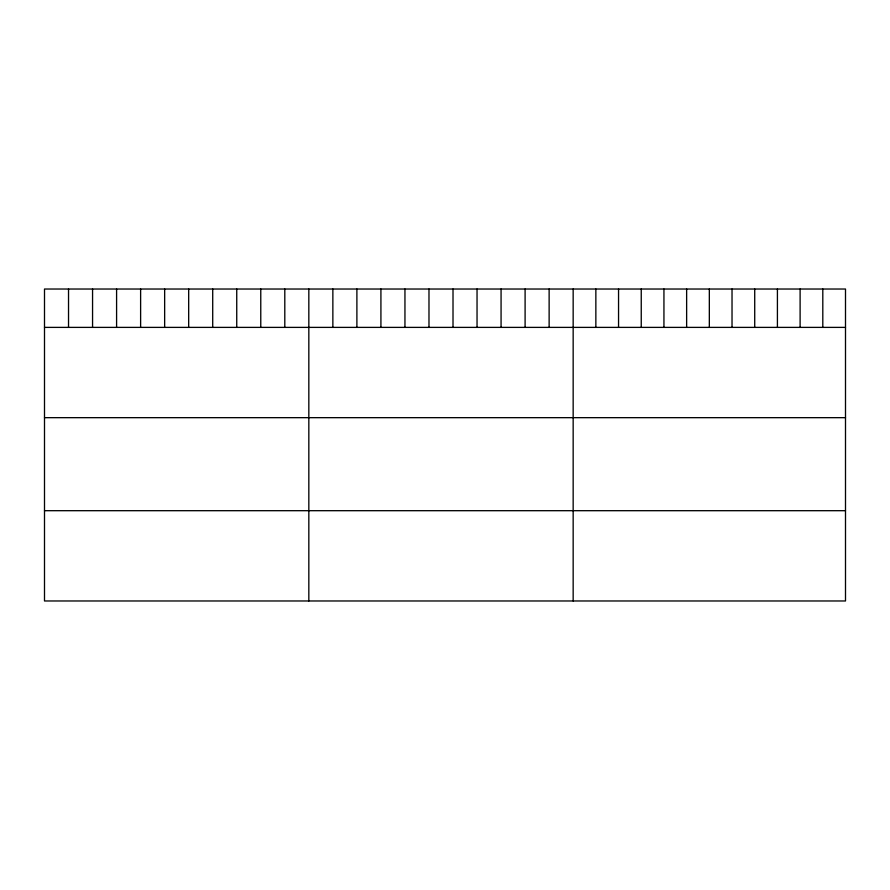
<?xml version="1.0" encoding="UTF-8"?>
<svg xmlns="http://www.w3.org/2000/svg" width="890" height="890" viewBox="0 0 890 890"><rect width="100%" height="100%" fill="white"/><g stroke="black" fill="none" stroke-linecap="round" stroke-linejoin="round"><path stroke-width="1.33" d="M845.5 327.386L845.5 600.973L44.5 600.973L44.5 289.028L845.5 289.028L845.5 327.386L44.5 327.386M44.5 417.666L845.5 417.666M44.5 510.693L845.5 510.693M822.805 289.028L822.805 327.386M800.11 289.028L800.11 327.386M777.415 289.028L777.415 327.386M754.72 289.028L754.72 327.386M732.025 289.028L732.025 327.386M709.33 289.028L709.33 327.386M686.635 289.028L686.635 327.386M663.94 289.028L663.94 327.386M641.245 289.028L641.245 327.386M618.55 289.028L618.55 327.386M595.855 289.028L595.855 327.386M573.16 289.028L573.16 600.973M549.13 289.028L549.13 327.386M525.1 289.028L525.1 327.386M501.07 289.028L501.07 327.386M477.04 289.028L477.04 327.386M453.01 289.028L453.01 327.386M428.98 289.028L428.98 327.386M404.95 289.028L404.95 327.386M380.92 289.028L380.92 327.386M356.89 289.028L356.89 327.386M332.86 289.028L332.86 327.386M308.83 289.028L308.83 600.973M284.8 289.028L284.8 327.386M260.77 289.028L260.77 327.386M236.74 289.028L236.74 327.386M212.71 289.028L212.71 327.386M188.68 289.028L188.68 327.386M164.65 289.028L164.65 327.386M140.62 289.028L140.62 327.386M116.59 289.028L116.59 327.386M92.56 289.028L92.56 327.386M68.53 289.028L68.53 327.386"/></g></svg>
